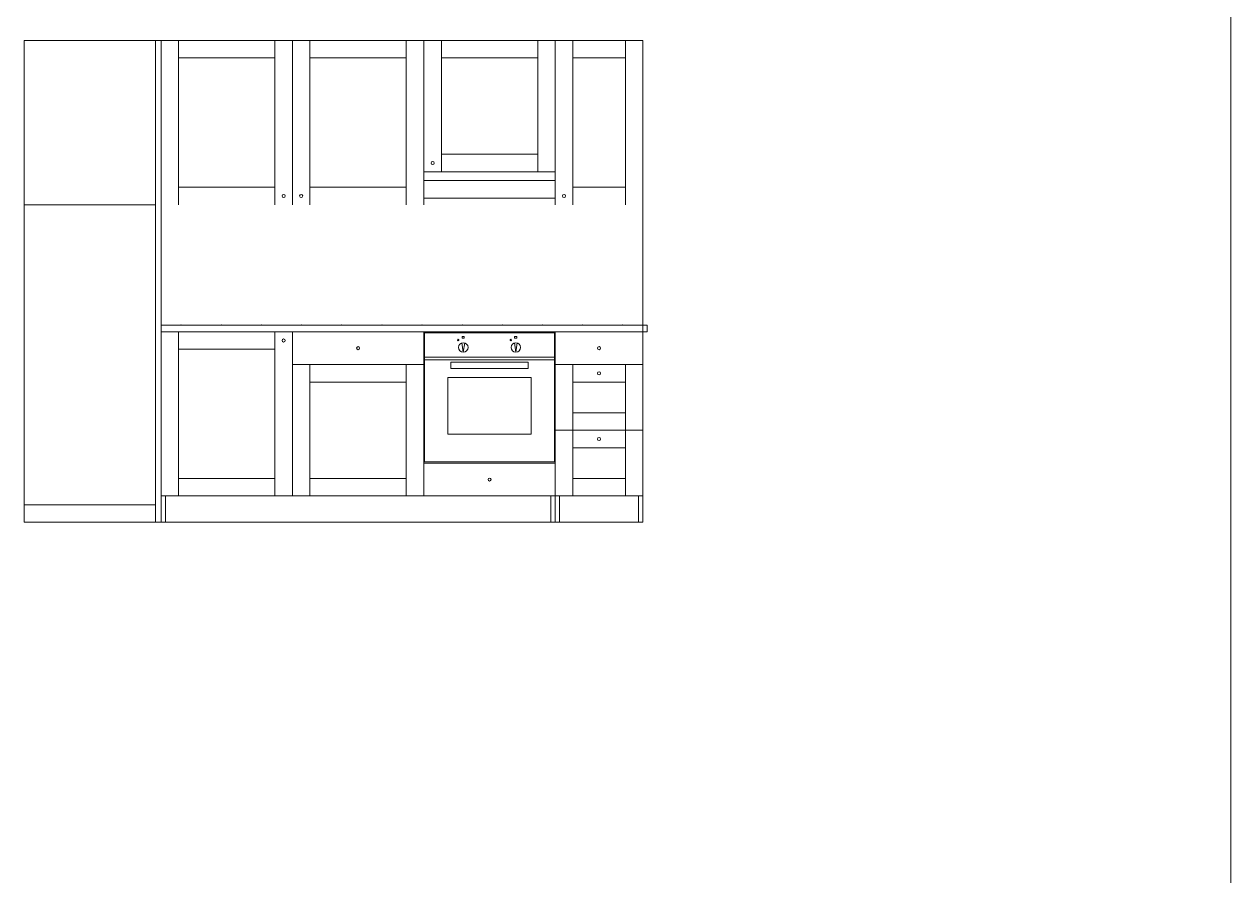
# Model space of a CAD drawing. Header units: centimetres. Extents: x -16179 to 12840, y -10704 to 3856.
# Drawn here: x 790 to 1341, y -6096 to -5708 of the extents above; entities that cross this region are included whole.
import ezdxf

# ---------------------------------------------------------------- set-up
doc = ezdxf.new("R2010")
doc.units = ezdxf.units.CM
doc.header["$MEASUREMENT"] = 0
for name, color, linetype, lineweight in [('A-SECT-PATT_Num_Penna__6_Num_Penna__6_Num_Penna__6', 6, 'Continuous', 18), ('A-SECT-PATT_Num_Penna__6_Num_Penna__6_Num_Penna__6_Num_Penna__6_Num_Penna__6_Num_Penna__6_Num_Penna__6_Num_Penna__6_Num_Penna__6_Num_Penna__6_Num_Penna__6_Num_Penna__6', 6, 'Continuous', 18), ('A-WALL-FULL_Num_Penna__7_Num_Penna__7_Num_Penna__7_Num_Penna__7_Num_Penna__7_Num_Penna__7_Num_Penna__82_Num_Penna__82_Num_Penna__82_Num_Penna__82_Num_Penna__82', 82, 'Continuous', 18), ('IKE120015-t1_Num_Penna__251_Num_Penna__251_Num_Penna__251_Num_Penna__251_Num_Penna__251_Num_Penna__251_Num_Penna__251_Num_Penna__251_Num_Penna__251_Num_Penna__251_Num_Penna__3', 3, 'Continuous', 18), ('PDF11_Text_Num_Penna__4', 4, 'Continuous', 18), ('PDF11_Text_Num_Penna__5', 5, 'Continuous', 18)]:
    doc.layers.add(name, color=color, linetype=linetype, lineweight=lineweight)

msp = doc.modelspace()

# ---------------------------------------------------------------- linework, layer by layer
at = {"layer": 'A-SECT-PATT_Num_Penna__6_Num_Penna__6_Num_Penna__6', "color": 6, "linetype": 'Continuous', "lineweight": 18}
for p, q in [((789.77, -5715.01), (789.77, -5935.01)), ((849.77, -5715.01), (789.77, -5715.01)), ((849.77, -5715.01), (849.77, -5935.01)), ((852.27, -5715.01), (1072.27, -5715.01)), ((852.27, -5715.01), (852.27, -5790.01)), ((860.27, -5715.01), (860.27, -5790.01)), ((904.27, -5715.01), (904.27, -5790.01)), ((912.27, -5715.01), (912.27, -5790.01)), ((920.27, -5715.01), (920.27, -5790.01)), ((964.27, -5715.01), (964.27, -5790.01)), ((972.27, -5715.01), (972.27, -5790.01)), ((980.27, -5715.01), (980.27, -5775.01)), ((1024.27, -5715.01), (1024.27, -5775.01)), ((1032.27, -5715.01), (1032.27, -5790.01)), ((1040.27, -5715.01), (1040.27, -5790.01)), ((1064.27, -5715.01), (1064.27, -5790.01)), ((1072.27, -5715.01), (1072.27, -5790.01)), ((860.27, -5723.01), (904.27, -5723.01)), ((920.27, -5723.01), (964.27, -5723.01)), ((980.27, -5723.01), (1024.27, -5723.01)), ((1040.27, -5723.01), (1064.27, -5723.01)), ((980.27, -5767.01), (1024.27, -5767.01)), ((972.27, -5775.01), (1032.27, -5775.01)), ((972.27, -5779.01), (1032.27, -5779.01)), ((860.27, -5782.01), (904.27, -5782.01)), ((920.27, -5782.01), (964.27, -5782.01)), ((1040.27, -5782.01), (1064.27, -5782.01)), ((849.77, -5790.01), (789.77, -5790.01)), ((852.27, -5790.01), (852.27, -5845.01)), ((972.27, -5787.01), (1032.27, -5787.01)), ((852.27, -5845.01), (852.27, -5923.01)), ((1074.27, -5845.01), (852.27, -5845.01)), ((1074.27, -5848.01), (852.27, -5848.01)), ((860.27, -5848.01), (860.27, -5923.01)), ((904.27, -5848.01), (904.27, -5923.01)), ((912.27, -5848.01), (912.27, -5923.01)), ((972.27, -5848.01), (972.27, -5923.01)), ((972.57, -5848.56), (1031.97, -5848.56)), ((972.57, -5848.56), (972.57, -5907.46)), ((989.75, -5850.16), (990.75, -5850.16)), ((989.75, -5851.02), (989.75, -5850.16)), ((990.75, -5851.02), (989.75, -5851.02)), ((990.75, -5850.16), (990.75, -5851.02)), ((1013.73, -5850.16), (1014.74, -5850.16)), ((1013.73, -5851.02), (1013.73, -5850.16)), ((1014.74, -5851.02), (1013.73, -5851.02)), ((1014.74, -5850.16), (1014.74, -5851.02)), ((1031.97, -5848.56), (1031.97, -5907.46)), ((1032.27, -5848.01), (1032.27, -5935.01)), ((1072.27, -5848.01), (1072.27, -5935.01)), ((904.27, -5856.01), (860.27, -5856.01)), ((990.28, -5857.38), (989.62, -5853.13)), ((990.28, -5857.38), (990.94, -5853.13)), ((1014.27, -5857.38), (1013.6, -5853.13)), ((1014.27, -5857.38), (1014.93, -5853.13)), ((972.57, -5859.56), (1031.97, -5859.56)), ((972.57, -5860.86), (1031.97, -5860.86)), ((984.6, -5861.92), (1019.95, -5861.92)), ((984.6, -5864.77), (984.6, -5861.92)), ((1019.95, -5861.92), (1019.95, -5864.77)), ((972.27, -5863.01), (912.27, -5863.01)), ((920.27, -5863.01), (920.27, -5923.01)), ((964.27, -5863.01), (964.27, -5923.01)), ((1019.95, -5864.77), (984.6, -5864.77)), ((1072.27, -5863.01), (1032.27, -5863.01)), ((1040.27, -5863.01), (1040.27, -5923.01)), ((1064.27, -5863.01), (1064.27, -5923.01)), ((964.27, -5871.01), (920.27, -5871.01)), ((983.29, -5868.97), (1021.26, -5868.97)), ((983.29, -5894.79), (983.29, -5868.97)), ((1021.26, -5868.97), (1021.26, -5894.79)), ((1064.27, -5871.01), (1040.27, -5871.01)), ((1064.27, -5885.01), (1040.27, -5885.01)), ((1021.26, -5894.79), (983.29, -5894.79)), ((1032.27, -5893.01), (1072.27, -5893.01)), ((1064.27, -5901.01), (1040.27, -5901.01)), ((1032.27, -5908.01), (972.27, -5908.01)), ((972.57, -5907.46), (1031.97, -5907.46)), ((904.27, -5915.01), (860.27, -5915.01)), ((964.27, -5915.01), (920.27, -5915.01)), ((1064.27, -5915.01), (1040.27, -5915.01)), ((849.77, -5927.01), (789.77, -5927.01)), ((1072.27, -5923.01), (852.27, -5923.01)), ((852.27, -5923.01), (852.27, -5935.01)), ((854.27, -5923.01), (854.27, -5935.01)), ((1030.27, -5923.01), (1030.27, -5935.01)), ((1034.27, -5923.01), (1034.27, -5935.01)), ((1070.27, -5923.01), (1070.27, -5935.01)), ((849.77, -5935.01), (789.77, -5935.01)), ((1072.27, -5935.01), (852.27, -5935.01))]:
    msp.add_line(p, q, dxfattribs=at)
for centre, radius in [((976.27, -5771.01), 0.7), ((908.27, -5786.01), 0.7), ((916.27, -5786.01), 0.7), ((1036.27, -5786.01), 0.7), ((908.27, -5852.01), 0.7), ((942.27, -5855.51), 0.7), ((988, -5851.8), 0.318), ((990.28, -5855.2), 2.18), ((1011.98, -5851.8), 0.318), ((1014.27, -5855.2), 2.18), ((1052.27, -5855.51), 0.7), ((1052.27, -5867.01), 0.7), ((1052.27, -5897.01), 0.7), ((1002.27, -5915.51), 0.7)]:
    msp.add_circle(centre, radius, dxfattribs=at)
at = {"layer": 'A-SECT-PATT_Num_Penna__6_Num_Penna__6_Num_Penna__6_Num_Penna__6_Num_Penna__6_Num_Penna__6_Num_Penna__6_Num_Penna__6_Num_Penna__6_Num_Penna__6_Num_Penna__6_Num_Penna__6', "color": 6, "linetype": 'Continuous', "lineweight": 18}
msp.add_line((1074.27, -5845.01), (1074.27, -5848.01), dxfattribs=at)
at = {"layer": 'A-WALL-FULL_Num_Penna__7_Num_Penna__7_Num_Penna__7_Num_Penna__7_Num_Penna__7_Num_Penna__7_Num_Penna__82_Num_Penna__82_Num_Penna__82_Num_Penna__82_Num_Penna__82', "color": 82, "linetype": 'Continuous', "lineweight": 18}
msp.add_line((1340.74, -6644.87), (1340.74, -1355.21), dxfattribs=at)
at = {"layer": 'IKE120015-t1_Num_Penna__251_Num_Penna__251_Num_Penna__251_Num_Penna__251_Num_Penna__251_Num_Penna__251_Num_Penna__251_Num_Penna__251_Num_Penna__251_Num_Penna__251_Num_Penna__3', "color": 3, "linetype": 'Continuous', "lineweight": 18}
for p, q in [((789.77, -5715.01), (1072.27, -5715.01)), ((789.77, -5935.01), (789.77, -5715.01)), ((1072.27, -5715.01), (1072.27, -5935.01)), ((1072.27, -5935.01), (789.77, -5935.01))]:
    msp.add_line(p, q, dxfattribs=at)
at = {"layer": 'PDF11_Text_Num_Penna__4', "color": 4, "linetype": 'Continuous', "lineweight": 18}
for p in [(861.44, -5845.01), (861.44, -5845.01), (879.77, -5845.01), (879.77, -5845.01), (898.11, -5845.01), (898.11, -5845.01), (916.44, -5845.01), (916.44, -5845.01), (934.77, -5845.01), (934.77, -5845.01), (953.11, -5845.01), (953.11, -5845.01), (971.44, -5845.01), (971.44, -5845.01), (989.77, -5845.01), (989.77, -5845.01), (1008.11, -5845.01), (1008.11, -5845.01), (1026.44, -5845.01), (1026.44, -5845.01), (1044.77, -5845.01), (1044.77, -5845.01), (1063.11, -5845.01), (1063.11, -5845.01)]:
    msp.add_point(p, dxfattribs=at)
at = {"layer": 'PDF11_Text_Num_Penna__5', "color": 5, "linetype": 'Continuous', "lineweight": 18}
for p, q in [((1072.27, -5845.01), (1072.27, -5790.01)), ((1072.27, -5817.51), (1072.27, -5808.34)), ((1072.27, -5835.84), (1072.27, -5826.68))]:
    msp.add_line(p, q, dxfattribs=at)

doc.saveas('drawing.dxf')
